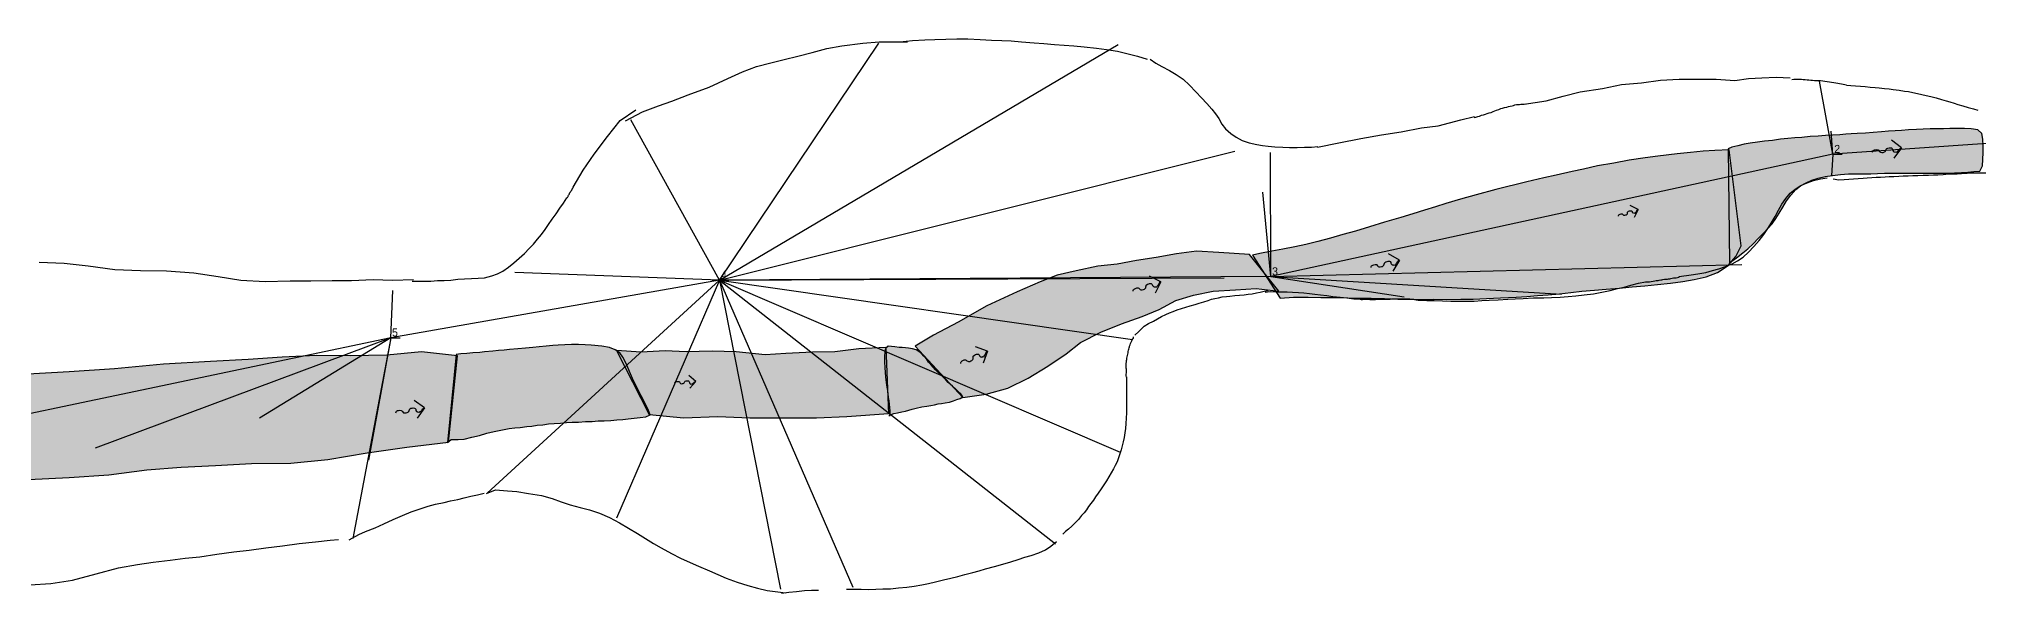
# Model space of a CAD drawing. Header units: millimetres. Extents: x -176 to 102, y -58 to 61.
# Drawn here: x -41.2 to 31.5, y -17.9 to 2.9 of the extents above; entities that cross this region are included whole.
import ezdxf

# ---------------------------------------------------------------- set-up
doc = ezdxf.new("R2010")
doc.units = ezdxf.units.MM
doc.header["$LTSCALE"] = 0.2
doc.linetypes.add('A_water', pattern=[0])
doc.linetypes.add('L_WALL', pattern=[0])
for name, color, linetype in [('LEG', 1, 'Continuous'), ('SCRAP_0', 7, 'Continuous'), ('SPLAY', 2, 'Continuous'), ('STATION', 3, 'Continuous')]:
    doc.layers.add(name, color=color, linetype=linetype)

# ---------------------------------------------------------------- blocks, each defined once
blk = doc.blocks.new('B_water-flow')
at = {"color": 150}
for q in [(-0.2, 0.3), (0.2, 0.3)]:
    blk.add_line((0, 0.5), q, dxfattribs=at)
for points in [[(0.08, 0.38), (0.07, 0.39), (0.06, 0.41), (0.05, 0.42), (0.04, 0.44), (0.02, 0.45), (0.01, 0.47), (0, 0.48), (0, 0.5)], [(0, 0.15), (-0.02, 0.16), (-0.03, 0.17), (-0.04, 0.2), (-0.04, 0.23), (-0.04, 0.25), (-0.03, 0.28), (-0.02, 0.29), (0, 0.3)], [(0, -0.15), (-0.02, -0.14), (-0.03, -0.13), (-0.04, -0.1), (-0.04, -0.08), (-0.04, -0.05), (-0.03, -0.02), (-0.02, -0.01), (0, 0)], [(0, 0.3), (0.02, 0.3), (0.03, 0.3), (0.05, 0.31), (0.06, 0.32), (0.06, 0.33), (0.07, 0.34), (0.07, 0.36), (0.08, 0.38)], [(0, 0), (0.02, 0.01), (0.03, 0.02), (0.04, 0.05), (0.04, 0.08), (0.04, 0.1), (0.03, 0.13), (0.02, 0.14), (0, 0.15)]]:
    blk.add_lwpolyline(points, dxfattribs=at)

msp = doc.modelspace()

# ---------------------------------------------------------------- hatches: boundary and pattern name
at = {"layer": 'SCRAP_0', "linetype": 'A_water'}
for points in [[(22.2, -5.48), (22.47, -5.29), (22.7, -5.11), (22.89, -4.96), (23.1, -4.76), (23.28, -4.57), (23.49, -4.36), (23.64, -4.2), (23.8, -4.02), (23.94, -3.82), (24.07, -3.62), (24.2, -3.4), (24.34, -3.16), (24.5, -2.94), (24.69, -2.73), (24.87, -2.59), (25.08, -2.48), (25.29, -2.38), (25.53, -2.31), (25.79, -2.25), (26.07, -2.21), (26.37, -2.17), (26.67, -2.14), (27.02, -2.14), (27.27, -2.14), (27.5, -2.14), (27.75, -2.13), (28.02, -2.12), (28.3, -2.12), (28.58, -2.12), (28.88, -2.12), (29.17, -2.12), (29.46, -2.12), (29.75, -2.12), (30.05, -2.12), (30.35, -2.12), (30.64, -2.11), (30.9, -2.1), (31.14, -2.08), (31.36, -2.06), (31.59, -2.04), (31.69, -1.85), (31.7, -1.61), (31.71, -1.34), (31.71, -1.09), (31.7, -0.85), (31.67, -0.63), (31.52, -0.49), (31.27, -0.46), (31.02, -0.45), (30.74, -0.45), (30.47, -0.45), (30.23, -0.46), (29.98, -0.46), (29.73, -0.46), (29.47, -0.47), (29.21, -0.48), (28.92, -0.5), (28.65, -0.52), (28.42, -0.53), (28.17, -0.55), (27.9, -0.57), (27.59, -0.59), (27.3, -0.62), (26.99, -0.63), (26.77, -0.65), (26.56, -0.66), (26.34, -0.68), (26.07, -0.7), (25.8, -0.71), (25.53, -0.73), (25.23, -0.75), (24.92, -0.78), (24.65, -0.8), (24.39, -0.82), (24.12, -0.85), (23.82, -0.89), (23.52, -0.92), (23.25, -0.96), (22.98, -1), (22.75, -1.03), (22.51, -1.09), (22.29, -1.15), (22.16, -1.21), (22.2, -5.48)], [(5.35, -6.81), (5.86, -6.77), (6.4, -6.77), (6.88, -6.78), (7.39, -6.78), (7.89, -6.8), (8.35, -6.81), (8.77, -6.81), (9.27, -6.82), (9.77, -6.85), (10.22, -6.85), (10.67, -6.86), (11.12, -6.85), (11.6, -6.86), (12.13, -6.85), (12.59, -6.85), (13.09, -6.82), (13.62, -6.8), (14.2, -6.77), (14.6, -6.74), (15, -6.71), (15.41, -6.68), (15.83, -6.64), (16.26, -6.6), (16.67, -6.55), (17.14, -6.51), (17.58, -6.47), (18.08, -6.43), (18.56, -6.38), (19.03, -6.34), (19.5, -6.3), (19.99, -6.25), (20.45, -6.18), (20.88, -6.11), (21.33, -6.01), (21.76, -5.84), (22.15, -5.58), (22.44, -5.25), (22.64, -4.84), (22.19, -1.24), (21.66, -1.27), (21.22, -1.29), (20.74, -1.34), (20.24, -1.39), (19.52, -1.48), (19.04, -1.54), (18.44, -1.63), (17.87, -1.74), (17.26, -1.85), (16.73, -1.97), (16.3, -2.06), (15.71, -2.19), (15.24, -2.29), (14.61, -2.44), (13.44, -2.73), (12.7, -2.93), (12.12, -3.09), (11.57, -3.26), (11.18, -3.38), (10.77, -3.51), (10.33, -3.64), (9.88, -3.78), (9.27, -3.96), (8.7, -4.13), (8.18, -4.29), (7.71, -4.42), (7.24, -4.56), (6.77, -4.68), (6.32, -4.79), (5.91, -4.88), (5.46, -4.97), (5.04, -5.05), (4.59, -5.13), (4.32, -5.19), (5.35, -6.81)], [(4.21, -5.17), (3.06, -5.09), (2.22, -5.04), (1.47, -5.15), (0.7, -5.28), (-0.03, -5.4), (-0.76, -5.53), (-1.48, -5.61), (-2.29, -5.78), (-3.01, -5.95), (-3.65, -6.2), (-4.51, -6.57), (-5.64, -7.1), (-6.72, -7.7), (-7.64, -8.19), (-8.33, -8.61), (-6.55, -10.53), (-5.67, -10.4), (-4.86, -10.18), (-4.1, -9.8), (-3.36, -9.35), (-2.67, -8.89), (-2.13, -8.47), (-1.37, -8.08), (-0.6, -7.77), (0.18, -7.49), (0.82, -7.23), (1.44, -6.89), (2.1, -6.7), (2.84, -6.55), (3.68, -6.49), (4.46, -6.45), (5.3, -6.54), (4.21, -5.17)], [(-25.87, -12.22), (-25.73, -12.11), (-25.47, -12.11), (-25.24, -12.09), (-24.96, -12.02), (-24.67, -11.95), (-24.4, -11.87), (-24.12, -11.8), (-23.81, -11.74), (-23.56, -11.69), (-23.35, -11.67), (-23.14, -11.65), (-22.9, -11.62), (-22.71, -11.6), (-22.51, -11.57), (-22.3, -11.55), (-22.08, -11.52), (-21.87, -11.51), (-21.63, -11.49), (-21.41, -11.47), (-21.19, -11.46), (-20.96, -11.45), (-20.7, -11.43), (-20.45, -11.43), (-20.22, -11.41), (-19.99, -11.4), (-19.75, -11.39), (-19.52, -11.37), (-19.29, -11.35), (-19.09, -11.33), (-18.87, -11.3), (-18.65, -11.28), (-18.43, -11.26), (-18.27, -11.18), (-18.35, -10.98), (-18.46, -10.77), (-18.56, -10.56), (-18.66, -10.38), (-18.75, -10.19), (-18.85, -10), (-18.93, -9.82), (-19.01, -9.64), (-19.11, -9.41), (-19.2, -9.2), (-19.29, -9.02), (-19.41, -8.85), (-19.58, -8.74), (-19.79, -8.66), (-20.08, -8.61), (-20.48, -8.57), (-20.71, -8.55), (-20.96, -8.54), (-21.22, -8.54), (-21.47, -8.55), (-21.72, -8.57), (-21.92, -8.58), (-22.17, -8.6), (-22.43, -8.63), (-22.67, -8.65), (-22.95, -8.68), (-23.23, -8.7), (-23.54, -8.73), (-23.75, -8.75), (-23.96, -8.77), (-24.17, -8.79), (-24.48, -8.82), (-24.66, -8.84), (-24.92, -8.86), (-25.15, -8.88), (-25.37, -8.89), (-25.55, -8.92), (-25.87, -12.22)], [(-19.53, -8.76), (-18.61, -8.82), (-17.71, -8.77), (-16.92, -8.8), (-15.95, -8.78), (-15.04, -8.8), (-13.96, -8.92), (-13.18, -8.87), (-12.18, -8.82), (-11.34, -8.8), (-10.45, -8.69), (-9.43, -8.64), (-9.33, -11.14), (-10.89, -11.26), (-12.03, -11.3), (-13.29, -11.3), (-14.53, -11.3), (-15.73, -11.25), (-17.02, -11.3), (-18.3, -11.18), (-19.53, -8.76)], [(-9.3, -11.19), (-9.13, -11.13), (-8.99, -11.11), (-8.83, -11.07), (-8.7, -11.04), (-8.57, -11), (-8.45, -10.97), (-8.29, -10.93), (-8.08, -10.88), (-7.9, -10.85), (-7.74, -10.83), (-7.61, -10.8), (-7.47, -10.77), (-7.35, -10.75), (-7.21, -10.73), (-7.05, -10.7), (-6.9, -10.66), (-6.77, -10.61), (-6.65, -10.57), (-6.55, -10.5), (-6.62, -10.39), (-6.73, -10.29), (-6.82, -10.21), (-6.93, -10.11), (-7.09, -9.97), (-7.18, -9.87), (-7.3, -9.76), (-7.4, -9.66), (-7.48, -9.58), (-7.57, -9.49), (-7.66, -9.39), (-7.75, -9.29), (-7.83, -9.2), (-7.9, -9.1), (-8.01, -8.98), (-8.1, -8.88), (-8.19, -8.8), (-8.29, -8.74), (-8.43, -8.71), (-8.58, -8.68), (-8.7, -8.67), (-8.82, -8.66), (-8.93, -8.65), (-9.09, -8.63), (-9.22, -8.62), (-9.35, -8.61), (-9.44, -8.69), (-9.47, -8.83), (-9.48, -8.98), (-9.48, -9.21), (-9.47, -9.41), (-9.46, -9.59), (-9.44, -9.76), (-9.42, -9.97), (-9.39, -10.14), (-9.37, -10.27), (-9.36, -10.39), (-9.34, -10.53), (-9.32, -10.66), (-9.31, -10.78), (-9.3, -10.91), (-9.28, -11.04), (-9.28, -11.16), (-9.29, -11.23), (-9.3, -11.19)], [(-56.06, -15.13), (-54.61, -14.93), (-53.29, -14.7), (-51.81, -14.64), (-50.38, -14.41), (-48.83, -14.31), (-47.15, -14.07), (-45.32, -13.91), (-43.58, -13.73), (-41.58, -13.6), (-40.05, -13.53), (-38.57, -13.43), (-37.14, -13.24), (-35.86, -13.14), (-34.57, -13.08), (-33.22, -13.01), (-31.75, -12.99), (-30.36, -12.86), (-28.88, -12.6), (-27.4, -12.39), (-25.83, -12.2), (-25.49, -8.97), (-26.85, -8.82), (-28.14, -8.94), (-29.52, -8.97), (-30.78, -8.95), (-32.07, -9.02), (-33.34, -9.1), (-34.76, -9.18), (-36.52, -9.28), (-38.36, -9.46), (-40.06, -9.57), (-41.6, -9.65), (-43.11, -9.82), (-44.58, -9.87), (-46.12, -10), (-47.37, -10.08), (-48.96, -10.34), (-50.49, -10.66), (-51.92, -11.01), (-53.22, -11.3), (-54.46, -11.59), (-56.06, -15.13)]]:
    msp.add_hatch(color=1, dxfattribs=at).paths.add_polyline_path(points)

# ---------------------------------------------------------------- linework, layer by layer
at = {"layer": 'LEG'}
for p, q in [((26.08, -1.41, -1), (5, -6, -1)), ((32.76, -0.94, -1), (26.08, -1.41, -1)), ((-15.67, -6.13, -1), (-28, -8.29, -1)), ((5, -6, -1), (-15.67, -6.13, -1)), ((-28, -8.29, -1), (-44.79, -11.83, -1))]:
    msp.add_line(p, q, dxfattribs=at)
at = {"layer": 'SCRAP_0', "color": 10, "linetype": 'L_wall', "elevation": 31, "flags": 128}
for points in [[(-8.91, 2.8), (-8.43, 2.86), (-7.97, 2.88), (-7.6, 2.89), (-7.18, 2.9), (-6.77, 2.92), (-6.36, 2.92), (-5.9, 2.89), (-5.47, 2.87), (-5.08, 2.86), (-4.73, 2.84), (-4.35, 2.81), (-3.87, 2.77), (-3.51, 2.74), (-3.11, 2.71), (-2.75, 2.68), (-2.38, 2.66), (-1.99, 2.62), (-1.53, 2.57), (-1.16, 2.52), (-0.74, 2.45), (-0.35, 2.36), (0, 2.27), (0.37, 2.15)], [(-19.19, -0.16), (-18.56, 0.18), (-17.96, 0.4), (-17.46, 0.58), (-16.84, 0.82), (-16.06, 1.11), (-15.36, 1.43), (-14.81, 1.68), (-14.28, 1.88), (-13.74, 2.02), (-13.24, 2.14), (-12.73, 2.27), (-12.19, 2.41), (-11.65, 2.55), (-11.08, 2.66), (-10.3, 2.75), (-9.68, 2.8), (-9.15, 2.81), (-8.62, 2.81)], [(0.48, 2.16), (0.69, 2.01), (0.92, 1.88), (1.21, 1.73), (1.46, 1.58), (1.72, 1.41), (1.96, 1.18), (2.19, 0.93), (2.41, 0.71), (2.61, 0.49), (2.79, 0.28), (2.93, 0.11), (3.05, -0.07), (3.17, -0.28), (3.31, -0.46), (3.5, -0.63), (3.71, -0.77), (3.93, -0.89), (4.19, -0.98), (4.48, -1.05), (4.69, -1.08), (4.9, -1.11), (5.16, -1.13), (5.45, -1.15), (5.7, -1.16), (5.99, -1.16), (6.27, -1.15), (6.53, -1.14), (6.77, -1.12)], [(14.51, 0.47), (15.33, 0.59), (15.97, 0.77), (16.6, 0.93), (17.44, 1.06), (18.15, 1.2), (18.9, 1.27), (19.62, 1.37), (20.32, 1.41), (21.08, 1.41), (21.71, 1.41), (22.4, 1.36), (22.92, 1.43), (23.41, 1.46), (23.95, 1.48), (24.48, 1.45)], [(24.54, 1.39), (24.61, 1.4), (24.68, 1.4), (24.77, 1.4), (24.83, 1.4), (24.9, 1.4), (24.97, 1.39), (25.04, 1.39), (25.11, 1.38), (25.18, 1.38), (25.25, 1.37), (25.31, 1.37), (25.39, 1.36), (25.46, 1.36), (25.54, 1.35), (25.61, 1.35), (25.7, 1.34), (25.78, 1.33), (25.86, 1.32), (25.95, 1.31), (26.03, 1.29), (26.11, 1.28), (26.19, 1.27), (26.26, 1.25), (26.33, 1.24), (26.4, 1.23), (26.47, 1.22), (26.53, 1.2), (26.59, 1.19)], [(26.59, 1.18), (26.75, 1.17), (26.93, 1.16), (27.12, 1.14), (27.29, 1.13), (27.48, 1.11), (27.66, 1.09), (27.81, 1.08), (28.01, 1.06), (28.19, 1.04), (28.34, 1.02), (28.56, 0.99), (28.77, 0.96), (28.92, 0.94), (29.08, 0.9), (29.25, 0.87), (29.42, 0.83), (29.58, 0.79), (29.75, 0.75), (29.95, 0.7), (30.15, 0.64), (30.33, 0.59), (30.47, 0.55), (30.63, 0.5), (30.77, 0.46), (30.95, 0.4), (31.15, 0.34), (31.35, 0.29), (31.52, 0.24)], [(-21.16, -2.65), (-20.78, -2.01), (-20.37, -1.41), (-19.87, -0.75), (-19.4, -0.14), (-18.81, 0.25)], [(6.76, -1.14), (7.55, -0.98), (8.38, -0.82), (9.16, -0.68), (9.89, -0.57), (10.66, -0.42), (11.28, -0.34), (12.13, -0.12), (12.64, 0)], [(12.63, -0.03), (12.69, -0.02), (12.77, 0), (12.83, 0.02), (12.91, 0.05), (12.98, 0.07), (13.05, 0.09), (13.12, 0.12), (13.19, 0.14), (13.27, 0.16), (13.34, 0.19), (13.41, 0.22), (13.47, 0.24), (13.55, 0.27), (13.63, 0.3), (13.69, 0.32), (13.77, 0.34), (13.85, 0.36), (13.92, 0.38), (13.98, 0.39), (14.05, 0.41), (14.11, 0.42), (14.16, 0.44), (14.22, 0.45), (14.28, 0.45), (14.33, 0.46), (14.38, 0.47), (14.44, 0.47), (14.49, 0.47), (14.55, 0.48)], [(26.09, -2.33), (26.3, -2.37), (26.5, -2.36), (26.68, -2.35), (26.85, -2.33), (27.03, -2.32), (27.21, -2.31), (27.37, -2.3), (27.54, -2.28), (27.7, -2.27), (27.87, -2.27), (28.04, -2.26), (28.19, -2.25), (28.37, -2.24), (28.55, -2.23), (28.72, -2.22), (28.9, -2.22), (29.08, -2.21), (29.27, -2.21), (29.46, -2.2), (29.66, -2.19), (29.85, -2.18), (30.01, -2.18), (30.21, -2.17), (30.42, -2.15), (30.57, -2.14), (30.74, -2.14), (30.9, -2.13), (31.11, -2.12), (31.26, -2.11), (31.41, -2.11), (31.59, -2.11), (31.79, -2.11), (31.98, -2.11), (32.16, -2.12), (32.32, -2.12), (32.49, -2.13), (32.65, -2.14), (32.81, -2.15), (32.97, -2.15)], [(-21.4, -3.06), (-21.39, -3.04), (-21.37, -3.03), (-21.36, -3.01), (-21.35, -2.99), (-21.34, -2.97), (-21.33, -2.95), (-21.32, -2.93), (-21.31, -2.92), (-21.3, -2.9), (-21.29, -2.88), (-21.29, -2.87), (-21.28, -2.85), (-21.27, -2.84), (-21.26, -2.82), (-21.25, -2.81), (-21.24, -2.8), (-21.23, -2.78), (-21.22, -2.77), (-21.21, -2.75), (-21.2, -2.74), (-21.2, -2.73), (-21.19, -2.71), (-21.18, -2.7), (-21.17, -2.68), (-21.17, -2.67), (-21.16, -2.66)], [(20.31, -6), (20.59, -5.96), (20.85, -5.92), (21.09, -5.88), (21.32, -5.84), (21.57, -5.77), (21.8, -5.71), (22.06, -5.62), (22.3, -5.52), (22.5, -5.41), (22.71, -5.27), (22.91, -5.08), (23.12, -4.87), (23.32, -4.65), (23.49, -4.42), (23.64, -4.2), (23.77, -4), (23.91, -3.75), (24.04, -3.51), (24.17, -3.28), (24.31, -3.07), (24.48, -2.87), (24.66, -2.72), (24.88, -2.58), (25.11, -2.48), (25.35, -2.39), (25.61, -2.33), (25.87, -2.29)], [(-27.2, -6.17), (-26.81, -6.17), (-26.5, -6.17), (-26.24, -6.15), (-26, -6.14), (-25.74, -6.13), (-25.48, -6.1), (-25.23, -6.08), (-24.97, -6.07), (-24.72, -6.06), (-24.48, -6.04), (-24.21, -5.97), (-24, -5.89), (-23.79, -5.79), (-23.58, -5.64), (-23.38, -5.48), (-23.18, -5.31), (-22.98, -5.13), (-22.81, -4.95), (-22.64, -4.78), (-22.49, -4.6), (-22.35, -4.42), (-22.21, -4.23), (-22.08, -4.04), (-21.94, -3.85), (-21.8, -3.64), (-21.66, -3.43), (-21.52, -3.24), (-21.39, -3.05)], [(-41.18, -5.46), (-40.24, -5.5), (-39.34, -5.6), (-38.34, -5.73), (-37.38, -5.77), (-36.4, -5.78), (-35.38, -5.86), (-34.47, -6), (-33.62, -6.13), (-32.71, -6.18), (-31.77, -6.16), (-31, -6.16), (-30.2, -6.15), (-29.47, -6.14), (-28.66, -6.11), (-27.93, -6.13), (-27.15, -6.11)], [(-0.09, -8.19), (0.05, -8.05), (0.15, -7.95), (0.25, -7.86), (0.42, -7.76), (0.6, -7.67), (0.75, -7.58), (0.91, -7.49), (1.07, -7.42), (1.2, -7.36), (1.34, -7.31), (1.49, -7.25), (1.65, -7.2), (1.82, -7.14), (1.98, -7.1), (2.17, -7.04), (2.32, -6.99), (2.49, -6.94), (2.65, -6.89), (2.78, -6.85), (2.91, -6.82), (3.04, -6.79), (3.18, -6.76), (3.34, -6.74), (3.47, -6.73), (3.66, -6.71), (3.83, -6.69), (4, -6.68), (4.16, -6.66), (4.3, -6.64), (4.47, -6.61), (4.61, -6.58), (4.76, -6.55), (4.9, -6.52)], [(10.53, -6.88), (10.85, -6.9), (11.13, -6.9), (11.44, -6.91), (11.76, -6.92), (12.05, -6.92), (12.35, -6.92), (12.63, -6.92), (12.92, -6.9), (13.19, -6.88), (13.53, -6.87), (13.89, -6.85), (14.17, -6.83), (14.47, -6.82), (14.86, -6.8), (15.24, -6.79), (15.53, -6.78), (15.85, -6.77), (16.16, -6.75), (16.44, -6.72), (16.76, -6.68), (17.1, -6.64), (17.42, -6.58), (17.73, -6.52), (18, -6.45), (18.25, -6.39), (18.51, -6.32), (18.79, -6.25), (19.05, -6.19)], [(19.07, -6.19), (19.11, -6.19), (19.16, -6.19), (19.21, -6.19), (19.27, -6.18), (19.34, -6.17), (19.4, -6.16), (19.45, -6.15), (19.49, -6.15), (19.53, -6.14), (19.57, -6.13), (19.63, -6.12), (19.67, -6.12), (19.71, -6.11), (19.77, -6.1), (19.84, -6.09), (19.88, -6.09), (19.92, -6.08), (19.97, -6.08), (20.01, -6.07), (20.05, -6.06), (20.1, -6.05), (20.16, -6.05), (20.21, -6.04), (20.26, -6.03), (20.3, -6.02), (20.33, -6.01)], [(4.79, -6.58), (4.98, -6.56), (5.22, -6.57), (5.43, -6.57), (5.62, -6.57), (5.82, -6.58), (6.04, -6.59), (6.24, -6.61), (6.45, -6.63), (6.65, -6.66), (6.87, -6.68), (7.1, -6.71), (7.33, -6.74), (7.6, -6.77), (7.86, -6.8), (8.12, -6.83), (8.38, -6.85)], [(8.35, -6.85), (8.39, -6.86), (8.44, -6.86), (8.48, -6.85), (8.54, -6.85), (8.6, -6.85), (8.66, -6.85), (8.72, -6.86), (8.77, -6.86), (8.82, -6.86), (8.86, -6.86), (8.9, -6.86), (8.93, -6.86), (8.98, -6.85), (9.01, -6.85), (9.05, -6.85), (9.09, -6.85), (9.13, -6.85), (9.18, -6.85), (9.22, -6.85), (9.26, -6.85), (9.3, -6.85), (9.34, -6.85), (9.37, -6.85), (9.41, -6.85), (9.45, -6.85), (9.49, -6.85)], [(9.54, -6.83), (9.57, -6.83), (9.6, -6.83), (9.64, -6.83), (9.67, -6.83), (9.71, -6.83), (9.76, -6.83), (9.8, -6.83), (9.84, -6.83), (9.89, -6.83), (9.93, -6.83), (9.97, -6.83), (10.01, -6.83), (10.04, -6.83), (10.07, -6.83), (10.1, -6.83), (10.13, -6.83), (10.16, -6.83), (10.19, -6.83), (10.21, -6.83), (10.24, -6.84), (10.27, -6.84), (10.3, -6.84), (10.32, -6.85), (10.36, -6.85), (10.39, -6.86), (10.42, -6.86), (10.45, -6.87), (10.48, -6.87), (10.5, -6.88)], [(-0.41, -9.77), (-0.42, -9.72), (-0.42, -9.66), (-0.41, -9.6), (-0.41, -9.53), (-0.41, -9.47), (-0.42, -9.43), (-0.42, -9.4), (-0.42, -9.32), (-0.42, -9.25), (-0.41, -9.19), (-0.41, -9.14), (-0.4, -9.1), (-0.39, -9.05), (-0.38, -9), (-0.37, -8.95), (-0.36, -8.91), (-0.35, -8.86), (-0.34, -8.81), (-0.33, -8.76), (-0.32, -8.72), (-0.31, -8.67), (-0.3, -8.63), (-0.29, -8.6), (-0.27, -8.56), (-0.26, -8.51), (-0.23, -8.46), (-0.21, -8.41), (-0.19, -8.37), (-0.17, -8.33), (-0.15, -8.3), (-0.14, -8.26)], [(-0.41, -9.76), (-0.41, -9.97), (-0.41, -10.15), (-0.41, -10.3), (-0.41, -10.45), (-0.41, -10.59), (-0.41, -10.75), (-0.41, -10.92), (-0.41, -11.11), (-0.42, -11.3), (-0.43, -11.5), (-0.45, -11.69), (-0.47, -11.86), (-0.5, -12.03), (-0.53, -12.19), (-0.57, -12.34), (-0.61, -12.49), (-0.66, -12.64), (-0.71, -12.79), (-0.76, -12.94), (-0.83, -13.08), (-0.9, -13.21), (-0.98, -13.36), (-1.07, -13.51), (-1.16, -13.66), (-1.26, -13.8), (-1.36, -13.96), (-1.47, -14.12), (-1.57, -14.26), (-1.65, -14.38), (-1.74, -14.5), (-1.83, -14.62), (-1.91, -14.74), (-2, -14.85), (-2.09, -14.96), (-2.21, -15.11), (-2.34, -15.24), (-2.46, -15.36), (-2.58, -15.47), (-2.7, -15.56), (-2.8, -15.66)], [(-29.56, -15.87), (-29.2, -15.67), (-28.94, -15.56), (-28.58, -15.42), (-28.26, -15.27), (-27.91, -15.1), (-27.56, -14.95), (-27.23, -14.82), (-26.9, -14.71), (-26.59, -14.6), (-26.32, -14.53), (-25.99, -14.47), (-25.76, -14.41), (-25.48, -14.35), (-25.24, -14.29), (-24.99, -14.23), (-24.75, -14.18), (-24.5, -14.12)], [(-24.41, -14.13), (-24.07, -13.99), (-23.62, -14.03), (-23.27, -14.06), (-22.83, -14.13), (-22.35, -14.21), (-21.94, -14.32), (-21.61, -14.44), (-21.27, -14.55), (-20.89, -14.65), (-20.54, -14.74), (-20.17, -14.87), (-19.8, -15.03), (-19.42, -15.23), (-19.08, -15.43), (-18.74, -15.63), (-18.45, -15.82), (-18.15, -16), (-17.86, -16.17), (-17.47, -16.38), (-17.13, -16.56), (-16.77, -16.72), (-16.46, -16.86), (-16.05, -17.03), (-15.73, -17.17), (-15.42, -17.3), (-15.01, -17.45), (-14.61, -17.58), (-14.24, -17.68), (-13.88, -17.77), (-13.48, -17.82), (-13.19, -17.85)], [(-42.96, -17.75), (-42.33, -17.6), (-41.53, -17.55), (-40.74, -17.51), (-39.93, -17.38), (-39.04, -17.14), (-38.21, -16.92), (-37.49, -16.79), (-36.9, -16.7), (-36.27, -16.63), (-35.71, -16.56), (-35.16, -16.5), (-34.52, -16.41), (-33.88, -16.32), (-33.3, -16.25), (-32.68, -16.17), (-32.05, -16.09), (-31.43, -16.01), (-30.82, -15.94), (-30.27, -15.88), (-29.96, -15.85)], [(-10.91, -17.72), (-10.63, -17.72), (-10.36, -17.72), (-10.08, -17.73), (-9.81, -17.72), (-9.54, -17.71), (-9.26, -17.7), (-8.96, -17.67), (-8.64, -17.64), (-8.37, -17.6), (-8.08, -17.55), (-7.83, -17.5), (-7.57, -17.44), (-7.27, -17.37), (-6.99, -17.31), (-6.73, -17.24), (-6.47, -17.17), (-6.17, -17.09), (-5.93, -17.03), (-5.7, -16.96), (-5.36, -16.87), (-5.05, -16.78), (-4.75, -16.69), (-4.47, -16.61), (-4.22, -16.52), (-3.98, -16.45), (-3.69, -16.35), (-3.45, -16.24), (-3.24, -16.11), (-3.03, -15.93)], [(-13.35, -17.87), (-13.07, -17.83), (-12.78, -17.8), (-12.48, -17.77), (-12.22, -17.76), (-11.96, -17.76)]]:
    msp.add_lwpolyline(points, dxfattribs=at)
at = {"layer": 'SCRAP_0', "color": 1, "linetype": 'A_water', "elevation": 7, "flags": 128}
for points in [[(22.2, -5.48), (22.47, -5.29), (22.7, -5.11), (22.89, -4.96), (23.1, -4.76), (23.28, -4.57), (23.49, -4.36), (23.64, -4.2), (23.8, -4.02), (23.94, -3.82), (24.07, -3.62), (24.2, -3.4), (24.34, -3.16), (24.5, -2.94), (24.69, -2.73), (24.87, -2.59), (25.08, -2.48), (25.29, -2.38), (25.53, -2.31), (25.79, -2.25), (26.07, -2.21), (26.37, -2.17), (26.67, -2.14), (27.02, -2.14), (27.27, -2.14), (27.5, -2.14), (27.75, -2.13), (28.02, -2.12), (28.3, -2.12), (28.58, -2.12), (28.88, -2.12), (29.17, -2.12), (29.46, -2.12), (29.75, -2.12), (30.05, -2.12), (30.35, -2.12), (30.64, -2.11), (30.9, -2.1), (31.14, -2.08), (31.36, -2.06), (31.59, -2.04), (31.69, -1.85), (31.7, -1.61), (31.71, -1.34), (31.71, -1.09), (31.7, -0.85), (31.67, -0.63), (31.52, -0.49), (31.27, -0.46), (31.02, -0.45), (30.74, -0.45), (30.47, -0.45), (30.23, -0.46), (29.98, -0.46), (29.73, -0.46), (29.47, -0.47), (29.21, -0.48), (28.92, -0.5), (28.65, -0.52), (28.42, -0.53), (28.17, -0.55), (27.9, -0.57), (27.59, -0.59), (27.3, -0.62), (26.99, -0.63), (26.77, -0.65), (26.56, -0.66), (26.34, -0.68), (26.07, -0.7), (25.8, -0.71), (25.53, -0.73), (25.23, -0.75), (24.92, -0.78), (24.65, -0.8), (24.39, -0.82), (24.12, -0.85), (23.82, -0.89), (23.52, -0.92), (23.25, -0.96), (22.98, -1), (22.75, -1.03), (22.51, -1.09), (22.29, -1.15), (22.16, -1.21), (22.2, -5.48)], [(5.35, -6.81), (5.86, -6.77), (6.4, -6.77), (6.88, -6.78), (7.39, -6.78), (7.89, -6.8), (8.35, -6.81), (8.77, -6.81), (9.27, -6.82), (9.77, -6.85), (10.22, -6.85), (10.67, -6.86), (11.12, -6.85), (11.6, -6.86), (12.13, -6.85), (12.59, -6.85), (13.09, -6.82), (13.62, -6.8), (14.2, -6.77), (14.6, -6.74), (15, -6.71), (15.41, -6.68), (15.83, -6.64), (16.26, -6.6), (16.67, -6.55), (17.14, -6.51), (17.58, -6.47), (18.08, -6.43), (18.56, -6.38), (19.03, -6.34), (19.5, -6.3), (19.99, -6.25), (20.45, -6.18), (20.88, -6.11), (21.33, -6.01), (21.76, -5.84), (22.15, -5.58), (22.44, -5.25), (22.64, -4.84), (22.19, -1.24), (21.66, -1.27), (21.22, -1.29), (20.74, -1.34), (20.24, -1.39), (19.52, -1.48), (19.04, -1.54), (18.44, -1.63), (17.87, -1.74), (17.26, -1.85), (16.73, -1.97), (16.3, -2.06), (15.71, -2.19), (15.24, -2.29), (14.61, -2.44), (13.44, -2.73), (12.7, -2.93), (12.12, -3.09), (11.57, -3.26), (11.18, -3.38), (10.77, -3.51), (10.33, -3.64), (9.88, -3.78), (9.27, -3.96), (8.7, -4.13), (8.18, -4.29), (7.71, -4.42), (7.24, -4.56), (6.77, -4.68), (6.32, -4.79), (5.91, -4.88), (5.46, -4.97), (5.04, -5.05), (4.59, -5.13), (4.32, -5.19), (5.35, -6.81)], [(4.21, -5.17), (3.06, -5.09), (2.22, -5.04), (1.47, -5.15), (0.7, -5.28), (-0.03, -5.4), (-0.76, -5.53), (-1.48, -5.61), (-2.29, -5.78), (-3.01, -5.95), (-3.65, -6.2), (-4.51, -6.57), (-5.64, -7.1), (-6.72, -7.7), (-7.64, -8.19), (-8.33, -8.61), (-6.55, -10.53), (-5.67, -10.4), (-4.86, -10.18), (-4.1, -9.8), (-3.36, -9.35), (-2.67, -8.89), (-2.13, -8.47), (-1.37, -8.08), (-0.6, -7.77), (0.18, -7.49), (0.82, -7.23), (1.44, -6.89), (2.1, -6.7), (2.84, -6.55), (3.68, -6.49), (4.46, -6.45), (5.3, -6.54), (4.21, -5.17)], [(-25.87, -12.22), (-25.73, -12.11), (-25.47, -12.11), (-25.24, -12.09), (-24.96, -12.02), (-24.67, -11.95), (-24.4, -11.87), (-24.12, -11.8), (-23.81, -11.74), (-23.56, -11.69), (-23.35, -11.67), (-23.14, -11.65), (-22.9, -11.62), (-22.71, -11.6), (-22.51, -11.57), (-22.3, -11.55), (-22.08, -11.52), (-21.87, -11.51), (-21.63, -11.49), (-21.41, -11.47), (-21.19, -11.46), (-20.96, -11.45), (-20.7, -11.43), (-20.45, -11.43), (-20.22, -11.41), (-19.99, -11.4), (-19.75, -11.39), (-19.52, -11.37), (-19.29, -11.35), (-19.09, -11.33), (-18.87, -11.3), (-18.65, -11.28), (-18.43, -11.26), (-18.27, -11.18), (-18.35, -10.98), (-18.46, -10.77), (-18.56, -10.56), (-18.66, -10.38), (-18.75, -10.19), (-18.85, -10), (-18.93, -9.82), (-19.01, -9.64), (-19.11, -9.41), (-19.2, -9.2), (-19.29, -9.02), (-19.41, -8.85), (-19.58, -8.74), (-19.79, -8.66), (-20.08, -8.61), (-20.48, -8.57), (-20.71, -8.55), (-20.96, -8.54), (-21.22, -8.54), (-21.47, -8.55), (-21.72, -8.57), (-21.92, -8.58), (-22.17, -8.6), (-22.43, -8.63), (-22.67, -8.65), (-22.95, -8.68), (-23.23, -8.7), (-23.54, -8.73), (-23.75, -8.75), (-23.96, -8.77), (-24.17, -8.79), (-24.48, -8.82), (-24.66, -8.84), (-24.92, -8.86), (-25.15, -8.88), (-25.37, -8.89), (-25.55, -8.92), (-25.87, -12.22)], [(-19.53, -8.76), (-18.61, -8.82), (-17.71, -8.77), (-16.92, -8.8), (-15.95, -8.78), (-15.04, -8.8), (-13.96, -8.92), (-13.18, -8.87), (-12.18, -8.82), (-11.34, -8.8), (-10.45, -8.69), (-9.43, -8.64), (-9.33, -11.14), (-10.89, -11.26), (-12.03, -11.3), (-13.29, -11.3), (-14.53, -11.3), (-15.73, -11.25), (-17.02, -11.3), (-18.3, -11.18), (-19.53, -8.76)], [(-9.3, -11.19), (-9.13, -11.13), (-8.99, -11.11), (-8.83, -11.07), (-8.7, -11.04), (-8.57, -11), (-8.45, -10.97), (-8.29, -10.93), (-8.08, -10.88), (-7.9, -10.85), (-7.74, -10.83), (-7.61, -10.8), (-7.47, -10.77), (-7.35, -10.75), (-7.21, -10.73), (-7.05, -10.7), (-6.9, -10.66), (-6.77, -10.61), (-6.65, -10.57), (-6.55, -10.5), (-6.62, -10.39), (-6.73, -10.29), (-6.82, -10.21), (-6.93, -10.11), (-7.09, -9.97), (-7.18, -9.87), (-7.3, -9.76), (-7.4, -9.66), (-7.48, -9.58), (-7.57, -9.49), (-7.66, -9.39), (-7.75, -9.29), (-7.83, -9.2), (-7.9, -9.1), (-8.01, -8.98), (-8.1, -8.88), (-8.19, -8.8), (-8.29, -8.74), (-8.43, -8.71), (-8.58, -8.68), (-8.7, -8.67), (-8.82, -8.66), (-8.93, -8.65), (-9.09, -8.63), (-9.22, -8.62), (-9.35, -8.61), (-9.44, -8.69), (-9.47, -8.83), (-9.48, -8.98), (-9.48, -9.21), (-9.47, -9.41), (-9.46, -9.59), (-9.44, -9.76), (-9.42, -9.97), (-9.39, -10.14), (-9.37, -10.27), (-9.36, -10.39), (-9.34, -10.53), (-9.32, -10.66), (-9.31, -10.78), (-9.3, -10.91), (-9.28, -11.04), (-9.28, -11.16), (-9.29, -11.23), (-9.3, -11.19)], [(-56.06, -15.13), (-54.61, -14.93), (-53.29, -14.7), (-51.81, -14.64), (-50.38, -14.41), (-48.83, -14.31), (-47.15, -14.07), (-45.32, -13.91), (-43.58, -13.73), (-41.58, -13.6), (-40.05, -13.53), (-38.57, -13.43), (-37.14, -13.24), (-35.86, -13.14), (-34.57, -13.08), (-33.22, -13.01), (-31.75, -12.99), (-30.36, -12.86), (-28.88, -12.6), (-27.4, -12.39), (-25.83, -12.2), (-25.49, -8.97), (-26.85, -8.82), (-28.14, -8.94), (-29.52, -8.97), (-30.78, -8.95), (-32.07, -9.02), (-33.34, -9.1), (-34.76, -9.18), (-36.52, -9.28), (-38.36, -9.46), (-40.06, -9.57), (-41.6, -9.65), (-43.11, -9.82), (-44.58, -9.87), (-46.12, -10), (-47.37, -10.08), (-48.96, -10.34), (-50.49, -10.66), (-51.92, -11.01), (-53.22, -11.3), (-54.46, -11.59), (-56.06, -15.13)]]:
    msp.add_lwpolyline(points, close=True, dxfattribs=at)
at = {"layer": 'SPLAY'}
for p, q in [((-15.67, -6.13, -1), (-9.69, 2.75, -1)), ((-15.67, -6.13, -1), (-0.72, 2.7, -1)), ((26.08, -1.41, -1), (25.58, 1.33, -1)), ((-15.67, -6.13, -1), (-19, -0.12, -1)), ((26.08, -1.41, -1), (26.01, -0.54, -1)), ((-15.67, -6.13, -1), (3.66, -1.3, -1)), ((5, -6, -1), (4.99, -1.35, -1)), ((26.08, -1.41, -1), (26.03, -2.22, -1)), ((5, -6, -1), (4.7, -2.83, -1)), ((5, -6, -1), (22.67, -5.55, -1)), ((-28, -8.29, -1), (-27.92, -6.52, -1)), ((-15.67, -6.13, -1), (-24.38, -14.12, -1)), ((-15.67, -6.13, -1), (-23.34, -5.84, -1)), ((-15.67, -6.13, -1), (-19.53, -15.06, -1)), ((-15.67, -6.13, -1), (-15.94, -6.16, -1)), ((-15.67, -6.13, -1), (3.26, -6.04, -1)), ((-15.67, -6.13, -1), (-0.18, -8.36, -1)), ((-15.67, -6.13, -1), (-0.64, -12.58, -1)), ((-15.67, -6.13, -1), (-3.07, -16.02, -1)), ((-15.67, -6.13, -1), (-10.67, -17.64, -1)), ((-15.67, -6.13, -1), (-13.38, -17.72, -1)), ((5, -6, -1), (15.91, -6.66, -1)), ((5, -6, -1), (10.01, -6.76, -1)), ((-28, -8.29, -1), (-39.08, -12.43, -1)), ((-28, -8.29, -1), (-32.92, -11.3, -1)), ((-28, -8.29, -1), (-29.42, -15.82, -1)), ((-28, -8.29, -1), (-28.83, -12.88, -1))]:
    msp.add_line(p, q, dxfattribs=at)
at = {"layer": 'STATION'}
for p, q in [((26.08, -1.41, -1), (26.43, -1.41, -1)), ((-15.67, -6.13, -1), (-15.32, -6.13, -1)), ((5, -6, -1), (5.35, -6, -1)), ((-28, -8.29, -1), (-27.65, -8.29, -1))]:
    msp.add_line(p, q, dxfattribs=at)

# ---------------------------------------------------------------- block references
at = {"layer": 'SCRAP_0'}
for p, xscale, yscale, rotation in [((27.82, -1.29, 1), 1.69, 1.69, 278.01), ((18.21, -3.67, 1), 1.2, 1.2, 288.81), ((9.01, -5.59, 1), 1.69, 1.69, 284.2), ((0.08, -6.46, 1), 1.69, 1.69, 288.74), ((-6.39, -9.15, 1), 1.69, 1.69, 295.08), ((-17.16, -9.97, 1), 1.2, 1.2, 273.88), ((-27.56, -11.06, 1), 1.69, 1.69, 280.02)]:
    msp.add_blockref('B_water-flow', p, dxfattribs=dict(at, xscale=xscale, yscale=yscale, rotation=rotation))

# ---------------------------------------------------------------- texts
at = {"layer": 'STATION'}
for s, p in [('2', (26.13, -1.36, -1)), ('4', (-15.62, -6.08, -1)), ('3', (5.05, -5.95, -1)), ('5', (-27.95, -8.24, -1))]:
    msp.add_text(s, height=0.3, dxfattribs=at).set_placement(p)

doc.saveas('drawing.dxf')
